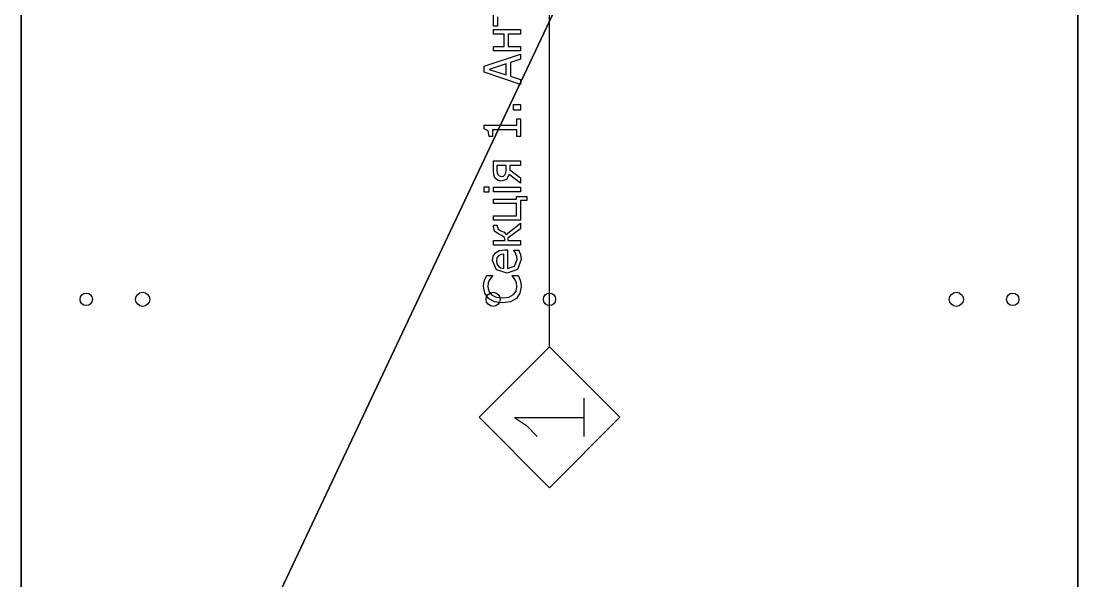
# Model space of a CAD drawing. Header units: millimetres. Extents: x -3650 to 26, y -486 to 1271.
# Drawn here: x -3650 to -3050, y 317 to 635 of the extents above; entities that cross this region are included whole.
import ezdxf

# ---------------------------------------------------------------- set-up
doc = ezdxf.new("R2010")
doc.units = ezdxf.units.MM
doc.header["$LTSCALE"] = 25.4
doc.layers.get('0').update_dxf_attribs({"true_color": 0xffffff})
for name, color, linetype, true_color in [('ABF_cuttingLines', 190, 'Continuous', 0x9900ff), ('ABF_Label', 252, 'Continuous', 0x777799), ('D7-DEPTHF-$44817', 134, 'Continuous', 0x009987), ('D8-DEPTH12-$38878', 252, 'Continuous', 0x777799)]:
    doc.layers.add(name, color=color, linetype=linetype, true_color=true_color)

# ---------------------------------------------------------------- blocks, each defined once
blk = doc.blocks.new('Group31#2')
at = {"layer": 'D7-DEPTHF-$44817', "color": 0, "extrusion": (0, 0, -1)}
blk.add_circle((-9, 0), 3.5, dxfattribs=at)
at = {"layer": 'D8-DEPTH12-$38878', "color": 0, "extrusion": (0, 0, -1)}
blk.add_circle((-9, -32), 4, dxfattribs=at)
blk = doc.blocks.new('Group34#1')
at = {"layer": 'D7-DEPTHF-$44817', "color": 0, "extrusion": (0, 0, -1)}
blk.add_circle((-9, 0), 3.5, dxfattribs=at)
at = {"layer": 'D8-DEPTH12-$38878', "color": 0, "extrusion": (0, 0, -1)}
blk.add_circle((-9, 32), 4, dxfattribs=at)
blk = doc.blocks.new('Group58#2')
at = {"layer": 'D7-DEPTHF-$44817', "color": 0, "extrusion": (0, 0, -1)}
blk.add_circle((-9, 0), 3.5, dxfattribs=at)
at = {"layer": 'D8-DEPTH12-$38878', "color": 0, "extrusion": (0, 0, -1)}
blk.add_circle((-9, 32), 4, dxfattribs=at)
blk = doc.blocks.new('Group61#1')
at = {"layer": 'ABF_Label', "color": 0}
for p, q in [((-99.99, 21.95), (-98.14, 23.28)), ((-98.14, 23.28), (-95.75, 23.74)), ((-95.75, 23.74), (-94.52, 23.65)), ((-94.52, 23.65), (-93.46, 23.4)), ((-93.46, 23.4), (-92.6, 23.07)), ((-92.6, 23.07), (-91.72, 22.64)), ((-61.68, 21.89), (-61.68, 23.6)), ((-61.68, 23.6), (-59.81, 23.6)), ((-59.81, 23.6), (-59.81, 21.89)), ((-39.67, 22.11), (-38.95, 23.55)), ((-38.95, 23.55), (-37.6, 23.55)), ((-37.6, 23.55), (-37.6, 11.8)), ((-22.88, 10.47), (-18.49, 23.51)), ((-18.49, 23.51), (-16.35, 23.51)), ((-16.35, 23.51), (-11.95, 10.47)), ((-101.62, 16.97), (-101.21, 19.83)), ((-101.21, 19.83), (-99.99, 21.95)), ((-99.51, 19.24), (-99.82, 16.97)), ((-98.65, 20.92), (-99.51, 19.24)), ((-97.35, 21.92), (-98.65, 20.92)), ((-95.77, 22.26), (-97.35, 21.92)), ((-94.41, 22.09), (-95.77, 22.26)), ((-93.33, 21.64), (-94.41, 22.09)), ((-92.45, 21.06), (-93.33, 21.64)), ((-91.86, 20.55), (-92.45, 21.06)), ((-91.72, 20.55), (-91.86, 20.55)), ((-91.72, 22.64), (-91.72, 20.55)), ((-90.91, 15.3), (-89.66, 19.11)), ((-89.66, 19.11), (-86.38, 20.52)), ((-86.48, 19.16), (-87.59, 18.97)), ((-85.36, 18.97), (-86.48, 19.16)), ((-86.38, 20.52), (-84.77, 20.26)), ((-84.77, 20.26), (-83.54, 19.44)), ((-83.54, 19.44), (-82.74, 18.06)), ((-80.79, 10.47), (-80.79, 20.25)), ((-80.79, 20.25), (-79.15, 20.25)), ((-79.15, 20.25), (-79.15, 15.99)), ((-76.89, 18.28), (-75.82, 19.8)), ((-75.82, 19.8), (-74.04, 20.25)), ((-74.04, 20.25), (-73.59, 20.25)), ((-73.59, 20.25), (-73.59, 18.83)), ((-71.86, 10.47), (-71.86, 20.25)), ((-71.86, 20.25), (-70.21, 20.25)), ((-70.21, 20.25), (-70.21, 11.89)), ((-65.84, 11.89), (-65.84, 20.25)), ((-65.84, 20.25), (-64.2, 20.25)), ((-64.2, 20.25), (-64.2, 11.89)), ((-59.81, 21.89), (-61.68, 21.89)), ((-61.57, 10.47), (-61.57, 20.25)), ((-61.57, 20.25), (-59.92, 20.25)), ((-59.92, 20.25), (-59.92, 10.47)), ((-57.4, 18.74), (-56.53, 19.66)), ((-56.53, 19.66), (-55.43, 20.11)), ((-55.43, 20.11), (-53.94, 20.25)), ((-53.94, 20.25), (-50.42, 20.25)), ((-50.42, 20.25), (-50.42, 10.47)), ((-41.64, 21.73), (-39.67, 22.11)), ((-41.64, 20.54), (-41.64, 21.73)), ((-39.28, 20.54), (-41.64, 20.54)), ((-39.28, 11.8), (-39.28, 20.54)), ((-17.46, 21.74), (-19.47, 15.59)), ((-15.45, 15.59), (-17.46, 21.74)), ((-10.85, 10.47), (-10.85, 20.25)), ((-10.85, 20.25), (-9.2, 20.25)), ((-9.2, 20.25), (-9.2, 16.29)), ((-4.77, 16.29), (-4.77, 20.25)), ((-4.77, 20.25), (-3.12, 20.25)), ((-3.12, 20.25), (-3.12, 10.47)), ((-1.91, 18.8), (-1.91, 20.25)), ((-1.91, 20.25), (6.4, 20.25)), ((-101.19, 14.06), (-101.62, 16.97)), ((-99.82, 16.97), (-99.49, 14.67)), ((-89.62, 11.56), (-90.91, 15.3)), ((-88.99, 17.54), (-89.24, 16.45)), ((-89.24, 16.45), (-84.06, 16.45)), ((-88.43, 18.39), (-88.99, 17.54)), ((-87.59, 18.97), (-88.43, 18.39)), ((-84.62, 18.41), (-85.36, 18.97)), ((-84.22, 17.6), (-84.62, 18.41)), ((-84.06, 16.45), (-84.22, 17.6)), ((-82.74, 18.06), (-82.46, 16.08)), ((-82.46, 16.08), (-82.46, 15.19)), ((-79.15, 15.99), (-78.06, 16.26)), ((-78.06, 16.26), (-77.29, 17.26)), ((-77.29, 17.26), (-77.08, 17.77)), ((-77.08, 17.77), (-76.89, 18.28)), ((-76.17, 16.32), (-76.91, 15.67)), ((-76.91, 15.67), (-72.92, 10.47)), ((-75.59, 17.51), (-76.17, 16.32)), ((-75.01, 18.55), (-75.59, 17.51)), ((-73.97, 18.83), (-75.01, 18.55)), ((-73.59, 18.83), (-73.97, 18.83)), ((-57.71, 17.46), (-57.4, 18.74)), ((-57.15, 15.56), (-57.71, 17.46)), ((-55.37, 14.5), (-57.15, 15.56)), ((-55.86, 18.12), (-56.02, 17.41)), ((-56.02, 17.41), (-55.92, 16.63)), ((-55.92, 16.63), (-55.52, 16.07)), ((-55.39, 18.64), (-55.86, 18.12)), ((-55.52, 16.07), (-54.77, 15.73)), ((-54.75, 18.87), (-55.39, 18.64)), ((-54.77, 15.73), (-53.8, 15.64)), ((-53.85, 18.94), (-54.75, 18.87)), ((-52.07, 18.94), (-53.85, 18.94)), ((-53.8, 15.64), (-52.07, 15.64)), ((-52.07, 15.64), (-52.07, 18.94)), ((-19.47, 15.59), (-15.45, 15.59)), ((-9.2, 16.29), (-4.77, 16.29)), ((1.42, 18.8), (-1.91, 18.8)), ((-142.85, 12.66), (-145.77, 8.26)), ((-142.85, 12.66), (-142.85, -12.45)), ((-99.98, 11.94), (-101.19, 14.06)), ((-98.13, 10.66), (-99.98, 11.94)), ((-99.49, 14.67), (-98.61, 13.03)), ((-98.61, 13.03), (-97.33, 12.06)), ((-97.33, 12.06), (-95.77, 11.73)), ((-95.77, 11.73), (-94.38, 11.91)), ((-94.38, 11.91), (-93.24, 12.38)), ((-93.24, 12.38), (-92.41, 12.93)), ((-92.41, 12.93), (-91.86, 13.42)), ((-91.86, 13.42), (-91.72, 13.42)), ((-91.72, 13.42), (-91.72, 11.35)), ((-85.99, 10.24), (-89.62, 11.56)), ((-82.46, 15.19), (-89.24, 15.19)), ((-89.24, 15.19), (-88.38, 12.58)), ((-88.38, 12.58), (-86.01, 11.68)), ((-86.01, 11.68), (-84.94, 11.8)), ((-84.94, 11.8), (-84, 12.11)), ((-84, 12.11), (-83.25, 12.5)), ((-83.25, 12.5), (-82.74, 12.86)), ((-82.74, 12.86), (-82.64, 12.86)), ((-82.64, 12.86), (-82.64, 11.06)), ((-78.32, 14.98), (-79.15, 14.98)), ((-79.15, 14.98), (-79.15, 10.47)), ((-74.97, 10.47), (-78.32, 14.98)), ((-70.21, 11.89), (-65.84, 11.89)), ((-64.2, 11.89), (-63.22, 11.89)), ((-63.22, 11.89), (-63.22, 8.12)), ((-58.51, 10.47), (-55.37, 14.5)), ((-53.69, 14.35), (-56.59, 10.47)), ((-52.07, 14.35), (-53.69, 14.35)), ((-52.07, 10.47), (-52.07, 14.35)), ((-41.64, 10.47), (-41.64, 11.8)), ((-41.64, 11.8), (-39.28, 11.8)), ((-37.6, 11.8), (-35.28, 11.8)), ((-35.28, 11.8), (-35.28, 10.47)), ((-32.17, 10.47), (-32.17, 12.96)), ((-32.17, 12.96), (-30.07, 12.96)), ((-30.07, 12.96), (-30.07, 10.47)), ((-19.95, 14.11), (-21.13, 10.47)), ((-14.96, 14.11), (-19.95, 14.11)), ((-13.78, 10.47), (-14.96, 14.11)), ((-4.77, 14.87), (-9.2, 14.87)), ((-9.2, 14.87), (-9.2, 10.47)), ((-4.77, 10.47), (-4.77, 14.87)), ((-145.77, 8.26), (-149.74, 4.4)), ((-95.78, 10.23), (-98.13, 10.66)), ((-94.51, 10.33), (-95.78, 10.23)), ((-93.46, 10.61), (-94.51, 10.33)), ((-92.53, 10.97), (-93.46, 10.61)), ((-91.72, 11.35), (-92.53, 10.97)), ((-85, 10.31), (-85.99, 10.24)), ((-84.13, 10.51), (-85, 10.31)), ((-83.36, 10.78), (-84.13, 10.51)), ((-82.64, 11.06), (-83.36, 10.78)), ((-79.15, 10.47), (-80.79, 10.47)), ((-72.92, 10.47), (-74.97, 10.47)), ((-64.76, 10.47), (-71.86, 10.47)), ((-64.76, 8.12), (-64.76, 10.47)), ((-63.22, 8.12), (-64.76, 8.12)), ((-59.92, 10.47), (-61.57, 10.47)), ((-56.59, 10.47), (-58.51, 10.47)), ((-50.42, 10.47), (-52.07, 10.47)), ((-35.28, 10.47), (-41.64, 10.47)), ((-30.07, 10.47), (-32.17, 10.47)), ((-21.13, 10.47), (-22.88, 10.47)), ((-11.95, 10.47), (-13.78, 10.47)), ((-9.2, 10.47), (-10.85, 10.47)), ((-3.12, 10.47), (-4.77, 10.47)), ((-117.44, 0), (150.46, 0)), ((-149.74, -12.45), (-142.85, -12.45)), ((-142.85, -12.45), (-135.94, -12.45))]:
    blk.add_line(p, q, dxfattribs=at)
blk.add_polyline3d([(-117.44, 0, 0), (-142.84, -25.4, 0), (-168.24, 0, 0), (-142.84, 25.4, 0), (-117.44, 0, 0)], close=True, dxfattribs=at)
blk = doc.blocks.new('Group105#1')
at = {"layer": 'ABF_cuttingLines', "color": 0}
blk.add_polyline3d([(600, 0, 0), (600, 1270, 0), (0, 1270, 0), (0, 0, 0), (600, 0, 0)], close=True, dxfattribs=at)
blk = doc.blocks.new('_______ ______#10')
at = {"layer": 'ABF_cuttingLines', "color": 0}
for p, q in [((0, 0, 18), (0, 1270, 18)), ((0, 0), (0, 1270)), ((0, 0, 18), (0, 1270, 18)), ((0, 0), (0, 1270)), ((600, 1270, 18), (600, 0, 18)), ((600, 1270), (600, 0)), ((600, 1270, 18), (600, 0, 18)), ((600, 1270), (600, 0))]:
    blk.add_line(p, q, dxfattribs=at)
at = {"color": 0, "extrusion": (0, 0, -1), "rotation": 270}
for name, p in [('Group31#2', (-37, 486, -18)), ('Group34#1', (-300, 486, -18)), ('Group58#2', (-563, 486, -18))]:
    blk.add_blockref(name, p, dxfattribs=at)
at = {"layer": 'ABF_cuttingLines', "color": 0}
blk.add_blockref('Group105#1', (0, 0, 18), dxfattribs=at)
at = {"layer": 'ABF_Label', "color": 0, "xscale": 1.574803149606299, "yscale": 1.574803149606299, "rotation": 90}
blk.add_blockref('Group61#1', (300, 635, 18), dxfattribs=at)
at = {"color": 7, "true_color": 0xffffff}
mesh = blk.add_polyface(dxfattribs=at)
corners = [(0, 0, 18), (600, 1270, 18), (0, 1270, 18), (600, 0, 18)]
mesh.append_faces([[corners[k] for k in face] for face in [(0, 1, 2), (1, 0, 3)]], dxfattribs={"vtx0": -1, "color": 7})
at = {"color": 0}
mesh = blk.add_polyface(dxfattribs=at)
corners = [(600, 1270), (0, 0), (0, 1270), (600, 0)]
mesh.append_faces([[corners[k] for k in face] for face in [(0, 1, 2), (1, 0, 3)]], dxfattribs={"vtx0": -1, "color": 0})
mesh = blk.add_polyface(dxfattribs=at)
corners = [(0, 0, 18), (0, 1270), (0, 0), (0, 1270, 18)]
mesh.append_faces([[corners[k] for k in face] for face in [(0, 1, 2), (1, 0, 3)]], dxfattribs={"vtx0": -1, "color": 0})
mesh = blk.add_polyface(dxfattribs=at)
corners = [(600, 1270), (600, 0, 18), (600, 0), (600, 1270, 18)]
mesh.append_faces([[corners[k] for k in face] for face in [(0, 1, 2), (1, 0, 3)]], dxfattribs={"vtx0": -1, "color": 0})
blk = doc.blocks.new('_._KRONOSPAN_7045_SU____18__THICKNESS_18')
at = {"color": 0}
blk.add_blockref('_______ ______#10', (-3650, 0), dxfattribs=at)

msp = doc.modelspace()

# ---------------------------------------------------------------- block references
at = {"color": 0}
msp.add_blockref('_._KRONOSPAN_7045_SU____18__THICKNESS_18', (0, 0), dxfattribs=at)

doc.saveas('drawing.dxf')
